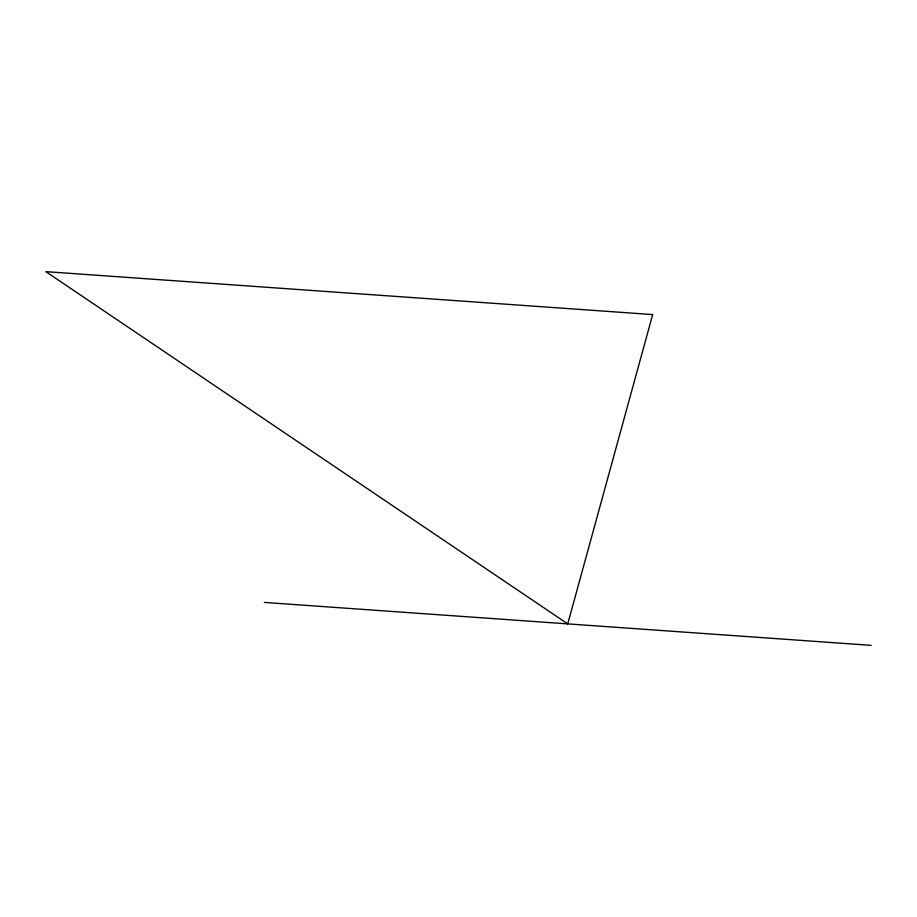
<?xml version="1.0" encoding="UTF-8"?>
<svg xmlns="http://www.w3.org/2000/svg" width="917" height="917" viewBox="0 0 917 917"><rect width="100%" height="100%" fill="white"/><g stroke="black" fill="none" stroke-linecap="round" stroke-linejoin="round"><path stroke-width="1.38" d="M264.325 602.423L871.15 645.35M652.675 314.577L567.738 623.892L45.85 271.65L652.675 314.577"/></g></svg>
